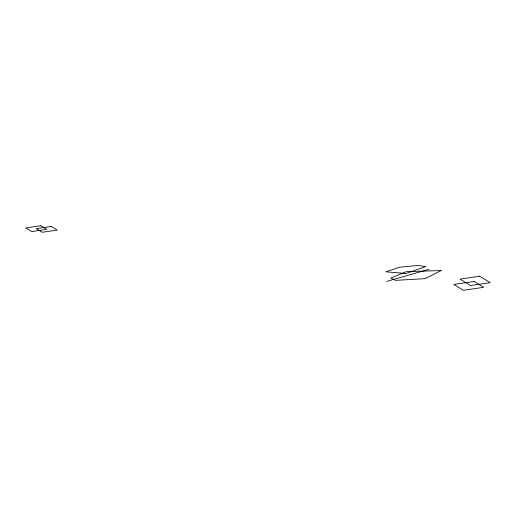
<?xml version="1.0" encoding="UTF-8"?>
<svg xmlns="http://www.w3.org/2000/svg" width="516" height="516" viewBox="0 0 516 516"><rect width="100%" height="100%" fill="white"/><g stroke="black" fill="none" stroke-linecap="round" stroke-linejoin="round"><path stroke-width="0.77" d="M386.768 281.381L429.151 269.262M441.154 270.565L425.126 278.64L395.533 280.362L390.857 278.079L406.421 271.648L441.154 270.565M425.603 266.649L406.053 273.486L385.8 271.816L399.539 267.23L418.366 265.418L425.603 266.649M40.822 225.711L25.8 227.917L31.747 231.549L46.769 229.343L40.822 225.711M51.31 226.427L36.288 228.627L42.235 232.265L57.257 230.059L51.31 226.427M479.674 276.228L459.995 279.111L470.521 285.548L490.2 282.658L479.674 276.228M474.081 281.465L453.803 284.439L463.381 290.289L483.66 287.315L474.081 281.465"/></g></svg>
